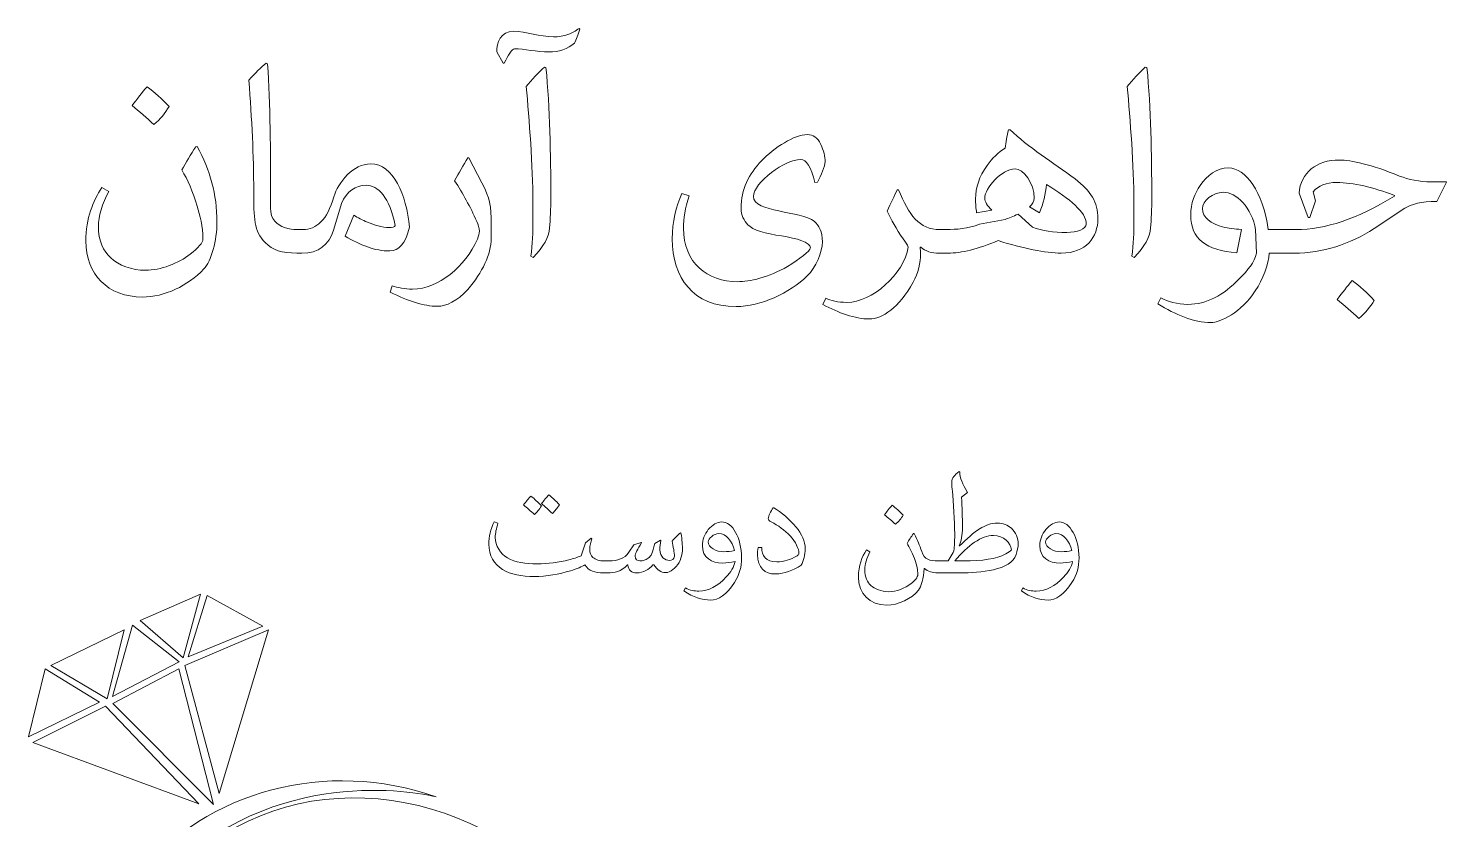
# Model space of a CAD drawing. Header units: millimetres. Extents: x -16 to 74, y -17.5 to 19.4.
# Drawn here: x 38.41 to 72.88, y 0.01 to 19.25 of the extents above; entities that cross this region are included whole.
import ezdxf

# ---------------------------------------------------------------- set-up
doc = ezdxf.new("R2010")
doc.units = ezdxf.units.MM
doc.header["$MEASUREMENT"] = 0
doc.layers.add('Layer 1', color=7, linetype='Continuous')

msp = doc.modelspace()

# ---------------------------------------------------------------- linework, layer by layer
at = {"layer": 'Layer 1', "color": 250, "lineweight": 18}
for points, knots in [([(51.8116, 19.232), (51.7668, 19.1064), (51.7266, 18.9762), (51.6818, 18.8958), (51.5114, 18.7522), (51.3051, 18.6803), (51.0539, 18.6803), (50.7713, 18.6803), (50.4485, 18.7568), (50.2245, 18.7568), (50.1525, 18.7568), (50.0721, 18.5952), (49.9733, 18.4114), (49.9733, 18.4114), (49.9419, 18.4114), (49.9419, 18.4114), (49.9419, 18.4114), (49.7895, 18.6848), (49.7895, 18.6848), (49.7895, 18.8958), (49.8791, 19.1826), (50.1973, 19.1826), (50.5071, 19.1826), (50.8299, 19.0482), (51.1703, 19.0482), (51.2917, 19.0482), (51.4127, 19.0616), (51.5382, 19.111), (51.6187, 19.1424), (51.7086, 19.1918), (51.7894, 19.2542), (51.7894, 19.2542), (51.8116, 19.232), (51.8116, 19.232)], [0, 0, 0, 0, 0.0909091, 0.0909091, 0.0909091, 0.1818182, 0.1818182, 0.1818182, 0.2727273, 0.2727273, 0.2727273, 0.3636364, 0.3636364, 0.3636364, 0.4545455, 0.4545455, 0.4545455, 0.5454545, 0.5454545, 0.5454545, 0.6363636, 0.6363636, 0.6363636, 0.7272727, 0.7272727, 0.7272727, 0.8181818, 0.8181818, 0.8181818, 0.9090909, 0.9090909, 0.9090909, 1, 1, 1, 1]), ([(45.0758, 14.3625), (45.4078, 14.3625), (45.6678, 14.5911), (45.8294, 15.1562), (45.8784, 15.3354), (45.9952, 15.5192), (46.161, 15.6984), (46.3268, 15.8508), (46.5109, 15.9588), (46.7261, 15.9588), (47.2729, 15.9588), (47.5957, 15.2053), (47.6677, 14.4207), (47.5735, 14.0125), (47.4077, 13.8421), (47.1922, 13.8421), (46.8299, 13.8421), (46.4676, 13.9767), (46.105, 14.2042), (46.105, 14.2042), (46.3154, 14.7122), (46.3154, 14.7122), (46.4143, 14.6477), (46.5258, 14.5915), (46.6454, 14.5417), (46.8157, 14.4701), (46.9995, 14.4115), (47.1788, 14.4115), (47.2461, 14.4115), (47.3043, 14.4207), (47.3223, 14.4609), (47.1922, 15.1379), (46.8962, 15.4384), (46.614, 15.4384), (46.3585, 15.4384), (46.143, 15.2952), (46.0132, 14.9989), (46.0132, 14.9989), (45.8294, 14.3713), (45.8294, 14.3713), (45.7126, 13.9765), (45.4568, 13.7885), (45.0536, 13.7885), (45.0536, 13.7885), (44.9771, 13.7885), (44.9771, 13.7885), (44.9771, 13.7885), (44.977, 13.7885), (44.977, 13.7885), (44.977, 13.7885), (44.977, 13.7884), (44.977, 13.7884), (44.977, 13.7884), (44.9276, 13.7884), (44.9276, 13.7884), (44.5735, 13.7884), (44.3449, 13.8604), (44.1611, 14.0442), (43.8877, 14.3222), (43.8831, 14.6404), (43.8831, 15.2997), (43.8831, 16.1513), (43.8337, 17.0439), (43.7663, 17.9942), (43.9187, 18.1604), (44.058, 18.3082), (44.1879, 18.4112), (44.1879, 18.4112), (44.2193, 18.3936), (44.2193, 18.3936), (44.2909, 17.4115), (44.2909, 16.2501), (44.2909, 15.147), (44.2909, 15.147), (44.2909, 14.8916), (44.2909, 14.8916), (44.2909, 14.6044), (44.4525, 14.4746), (44.6274, 14.4118), (44.7396, 14.3712), (44.856, 14.3624), (44.9142, 14.3624), (44.9142, 14.3624), (44.9659, 14.3624), (44.9659, 14.3624), (44.9659, 14.3624), (44.977, 14.3624), (44.977, 14.3624), (44.977, 14.3624), (44.9771, 14.3625), (44.9771, 14.3625), (44.9771, 14.3625), (45.0758, 14.3625), (45.0758, 14.3625)], [0, 0, 0, 0, 0.0322581, 0.0322581, 0.0322581, 0.0645161, 0.0645161, 0.0645161, 0.0967742, 0.0967742, 0.0967742, 0.1290323, 0.1290323, 0.1290323, 0.1612903, 0.1612903, 0.1612903, 0.1935484, 0.1935484, 0.1935484, 0.2258065, 0.2258065, 0.2258065, 0.2580645, 0.2580645, 0.2580645, 0.2903226, 0.2903226, 0.2903226, 0.3225806, 0.3225806, 0.3225806, 0.3548387, 0.3548387, 0.3548387, 0.3870968, 0.3870968, 0.3870968, 0.4193548, 0.4193548, 0.4193548, 0.4516129, 0.4516129, 0.4516129, 0.483871, 0.483871, 0.483871, 0.516129, 0.516129, 0.516129, 0.5483871, 0.5483871, 0.5483871, 0.5806452, 0.5806452, 0.5806452, 0.6129032, 0.6129032, 0.6129032, 0.6451613, 0.6451613, 0.6451613, 0.6774194, 0.6774194, 0.6774194, 0.7096774, 0.7096774, 0.7096774, 0.7419355, 0.7419355, 0.7419355, 0.7741935, 0.7741935, 0.7741935, 0.8064516, 0.8064516, 0.8064516, 0.8387097, 0.8387097, 0.8387097, 0.8709677, 0.8709677, 0.8709677, 0.9032258, 0.9032258, 0.9032258, 0.9354839, 0.9354839, 0.9354839, 0.9677419, 0.9677419, 0.9677419, 1, 1, 1, 1]), ([(50.6189, 13.7121), (50.6637, 13.9947), (50.6683, 14.3132), (50.6683, 14.6088), (50.6683, 14.6088), (50.6683, 15.0484), (50.6683, 15.0484), (50.6683, 15.869), (50.5787, 17.0617), (50.5071, 17.8375), (50.6323, 17.9987), (50.8073, 18.1874), (50.9463, 18.313), (50.9463, 18.313), (50.9865, 18.2993), (50.9865, 18.2993), (51.081, 17.3217), (51.1033, 16.1875), (51.1033, 15.1426), (51.1033, 14.8692), (51.0944, 14.6), (51.0719, 14.4028), (51.0585, 14.1562), (50.9375, 13.9679), (50.6775, 13.6807), (50.6775, 13.6807), (50.6189, 13.7121), (50.6189, 13.7121)], [0, 0, 0, 0, 0.1111111, 0.1111111, 0.1111111, 0.2222222, 0.2222222, 0.2222222, 0.3333333, 0.3333333, 0.3333333, 0.4444444, 0.4444444, 0.4444444, 0.5555556, 0.5555556, 0.5555556, 0.6666667, 0.6666667, 0.6666667, 0.7777778, 0.7777778, 0.7777778, 0.8888889, 0.8888889, 0.8888889, 1, 1, 1, 1]), ([(65.2259, 13.7121), (65.2707, 13.9947), (65.2752, 14.3132), (65.2752, 14.6088), (65.2752, 14.6088), (65.2752, 15.0484), (65.2752, 15.0484), (65.2752, 15.869), (65.1856, 17.0617), (65.1137, 17.8375), (65.2393, 17.9987), (65.4139, 18.1874), (65.5532, 18.313), (65.5532, 18.313), (65.5934, 18.2993), (65.5934, 18.2993), (65.6876, 17.3217), (65.7099, 16.1875), (65.7099, 15.1426), (65.7099, 14.8692), (65.701, 14.6), (65.6785, 14.4028), (65.6651, 14.1562), (65.5441, 13.9679), (65.2841, 13.6807), (65.2841, 13.6807), (65.2259, 13.7121), (65.2259, 13.7121)], [0, 0, 0, 0, 0.1111111, 0.1111111, 0.1111111, 0.2222222, 0.2222222, 0.2222222, 0.3333333, 0.3333333, 0.3333333, 0.4444444, 0.4444444, 0.4444444, 0.5555556, 0.5555556, 0.5555556, 0.6666667, 0.6666667, 0.6666667, 0.7777778, 0.7777778, 0.7777778, 0.8888889, 0.8888889, 0.8888889, 1, 1, 1, 1]), ([(41.2905, 17.833), (41.4743, 17.6985), (41.6538, 17.537), (41.8285, 17.3532), (41.73, 17.192), (41.609, 17.0438), (41.4566, 16.914), (41.2817, 17.0798), (41.1067, 17.223), (40.9275, 17.3758), (41.0485, 17.537), (41.1695, 17.694), (41.2905, 17.833)], [0, 0, 0, 0, 0.25, 0.25, 0.25, 0.5, 0.5, 0.5, 0.75, 0.75, 0.75, 1, 1, 1, 1]), ([(57.5202, 15.5058), (57.4352, 15.8871), (57.3054, 16.0663), (57.1794, 16.0663), (56.9826, 16.0663), (56.7042, 15.9362), (56.4668, 15.7481), (56.2157, 15.5506), (56.0273, 15.3308), (56.0273, 15.1696), (56.0273, 14.7706), (57.1928, 14.8196), (57.5068, 14.5642), (57.6236, 14.4566), (57.704, 14.313), (57.704, 14.0619), (57.704, 13.8241), (57.5428, 13.4297), (57.3364, 13.2325), (56.8972, 12.8197), (56.2111, 12.4881), (55.6058, 12.4881), (54.5608, 12.4881), (54.0543, 13.1919), (54.0543, 14.1335), (54.0543, 14.5505), (54.1484, 14.9096), (54.292, 15.2412), (54.292, 15.2412), (54.467, 15.183), (54.467, 15.183), (54.3682, 14.8824), (54.328, 14.627), (54.328, 14.3981), (54.328, 13.5507), (54.9062, 13.0935), (55.6463, 13.0935), (55.9243, 13.0935), (56.4037, 13.2011), (56.8566, 13.4657), (57.1438, 13.6361), (57.4126, 13.8467), (57.4126, 13.9141), (57.4126, 14.0485), (57.0856, 14.1518), (56.7134, 14.2054), (56.3186, 14.2637), (56.0093, 14.349), (55.8929, 14.4788), (55.7987, 14.5822), (55.7268, 14.7074), (55.7268, 14.8824), (55.7268, 15.3354), (55.9197, 15.7164), (56.2245, 16.035), (56.5384, 16.3577), (57.0274, 16.6717), (57.3364, 16.6717), (57.48, 16.6717), (57.5833, 16.6001), (57.6638, 16.4339), (57.7354, 16.2815), (57.7714, 16.1334), (57.7714, 16.0124), (57.7714, 15.9048), (57.6638, 15.6716), (57.5876, 15.5146), (57.5876, 15.5146), (57.5202, 15.5058), (57.5202, 15.5058)], [0, 0, 0, 0, 0.0434783, 0.0434783, 0.0434783, 0.0869565, 0.0869565, 0.0869565, 0.1304348, 0.1304348, 0.1304348, 0.173913, 0.173913, 0.173913, 0.2173913, 0.2173913, 0.2173913, 0.2608696, 0.2608696, 0.2608696, 0.3043478, 0.3043478, 0.3043478, 0.3478261, 0.3478261, 0.3478261, 0.3913043, 0.3913043, 0.3913043, 0.4347826, 0.4347826, 0.4347826, 0.4782609, 0.4782609, 0.4782609, 0.5217391, 0.5217391, 0.5217391, 0.5652174, 0.5652174, 0.5652174, 0.6086957, 0.6086957, 0.6086957, 0.6521739, 0.6521739, 0.6521739, 0.6956522, 0.6956522, 0.6956522, 0.7391304, 0.7391304, 0.7391304, 0.7826087, 0.7826087, 0.7826087, 0.826087, 0.826087, 0.826087, 0.8695652, 0.8695652, 0.8695652, 0.9130435, 0.9130435, 0.9130435, 0.9565217, 0.9565217, 0.9565217, 1, 1, 1, 1]), ([(60.7275, 14.3625), (60.9473, 14.3625), (61.2478, 14.3847), (61.5258, 14.4923), (61.5258, 14.4923), (62.1446, 14.6091), (62.1446, 14.6091), (62.226, 14.6373), (62.3443, 14.6816), (62.461, 14.7386), (62.461, 14.7386), (62.8085, 14.4161), (62.8085, 14.4161), (63.0502, 14.3353), (63.3147, 14.2905), (63.6421, 14.2905), (63.8933, 14.2905), (64.1177, 14.3759), (64.1177, 14.4923), (64.1177, 14.7837), (63.7187, 15.1023), (63.1535, 15.4611), (63.1301, 15.2252), (63.0735, 14.9971), (62.9814, 14.7704), (62.9814, 14.7704), (62.735, 14.9128), (62.735, 14.9128), (62.8063, 14.977), (62.8533, 15.0482), (62.8533, 15.1245), (62.8533, 15.5013), (62.5841, 15.8375), (62.3912, 15.8375), (62.055, 15.8375), (61.651, 15.3623), (61.651, 15.1291), (61.651, 15.0452), (61.7077, 14.9384), (61.8202, 14.8311), (61.8202, 14.8311), (61.4536, 14.7671), (61.4536, 14.7671), (61.4353, 14.8783), (61.4274, 14.9931), (61.4274, 15.1065), (61.4274, 15.3803), (61.5124, 15.6494), (61.7096, 15.9228), (61.8352, 16.0932), (61.9742, 16.241), (62.1492, 16.3398), (62.1626, 16.4834), (62.1894, 16.6358), (62.23, 16.7882), (62.23, 16.7882), (62.2659, 16.7882), (62.2659, 16.7882), (62.6917, 16.3712), (63.3239, 15.9856), (63.8439, 15.5912), (64.2344, 15.2952), (64.3999, 15.0261), (64.3999, 14.6271), (64.3999, 14.1829), (64.1219, 13.7885), (63.5077, 13.7885), (63.1355, 13.7885), (62.5662, 13.9049), (61.9788, 14.0933), (61.481, 13.887), (61.0954, 13.7885), (60.7501, 13.7885), (60.7501, 13.7885), (60.647, 13.7885), (60.647, 13.7885), (60.647, 13.7885), (60.6463, 13.7885), (60.6463, 13.7885), (60.6463, 13.7885), (60.6463, 13.7883), (60.6463, 13.7883), (60.6463, 13.7883), (60.5521, 13.7883), (60.5521, 13.7883), (60.3549, 13.7883), (60.2114, 13.8288), (60.0992, 13.9318), (60.0992, 13.9318), (60.0812, 13.9318), (60.0812, 13.9318), (60.0858, 13.8782), (60.0904, 13.8242), (60.0904, 13.7748), (60.0904, 13.5642), (60.0321, 13.2951), (59.9111, 13.0799), (59.5566, 12.4569), (59.171, 12.1877), (58.8394, 12.1877), (58.5032, 12.1877), (58.0905, 12.3401), (57.7183, 12.5373), (57.7183, 12.5373), (57.7853, 12.6897), (57.7853, 12.6897), (57.9067, 12.6315), (58.0725, 12.5913), (58.3011, 12.5913), (58.9022, 12.5913), (59.6914, 13.2728), (59.7898, 13.9364), (59.7676, 13.99), (59.727, 14.062), (59.6688, 14.1382), (59.4938, 14.3848), (59.382, 14.5912), (59.2786, 14.8064), (59.3686, 15.0127), (59.449, 15.1785), (59.5252, 15.3264), (59.5252, 15.3264), (59.5566, 15.3309), (59.5566, 15.3309), (59.8124, 14.7164), (60.0456, 14.3622), (60.5655, 14.3622), (60.5655, 14.3622), (60.6303, 14.3622), (60.6303, 14.3622), (60.6303, 14.3622), (60.647, 14.3625), (60.647, 14.3625), (60.647, 14.3625), (60.7275, 14.3625), (60.7275, 14.3625)], [0, 0, 0, 0, 0.0222222, 0.0222222, 0.0222222, 0.0444444, 0.0444444, 0.0444444, 0.0666667, 0.0666667, 0.0666667, 0.0888889, 0.0888889, 0.0888889, 0.1111111, 0.1111111, 0.1111111, 0.1333333, 0.1333333, 0.1333333, 0.1555556, 0.1555556, 0.1555556, 0.1777778, 0.1777778, 0.1777778, 0.2, 0.2, 0.2, 0.2222222, 0.2222222, 0.2222222, 0.2444444, 0.2444444, 0.2444444, 0.2666667, 0.2666667, 0.2666667, 0.2888889, 0.2888889, 0.2888889, 0.3111111, 0.3111111, 0.3111111, 0.3333333, 0.3333333, 0.3333333, 0.3555556, 0.3555556, 0.3555556, 0.3777778, 0.3777778, 0.3777778, 0.4, 0.4, 0.4, 0.4222222, 0.4222222, 0.4222222, 0.4444444, 0.4444444, 0.4444444, 0.4666667, 0.4666667, 0.4666667, 0.4888889, 0.4888889, 0.4888889, 0.5111111, 0.5111111, 0.5111111, 0.5333333, 0.5333333, 0.5333333, 0.5555556, 0.5555556, 0.5555556, 0.5777778, 0.5777778, 0.5777778, 0.6, 0.6, 0.6, 0.6222222, 0.6222222, 0.6222222, 0.6444444, 0.6444444, 0.6444444, 0.6666667, 0.6666667, 0.6666667, 0.6888889, 0.6888889, 0.6888889, 0.7111111, 0.7111111, 0.7111111, 0.7333333, 0.7333333, 0.7333333, 0.7555556, 0.7555556, 0.7555556, 0.7777778, 0.7777778, 0.7777778, 0.8, 0.8, 0.8, 0.8222222, 0.8222222, 0.8222222, 0.8444444, 0.8444444, 0.8444444, 0.8666667, 0.8666667, 0.8666667, 0.8888889, 0.8888889, 0.8888889, 0.9111111, 0.9111111, 0.9111111, 0.9333333, 0.9333333, 0.9333333, 0.9555556, 0.9555556, 0.9555556, 0.9777778, 0.9777778, 0.9777778, 1, 1, 1, 1]), ([(42.5104, 16.3848), (42.8194, 15.7971), (42.9898, 15.2277), (42.9898, 14.5461), (42.9898, 14.0977), (42.8508, 13.5912), (42.6716, 13.4028), (42.286, 12.9946), (41.7075, 12.7212), (41.1786, 12.7212), (40.3355, 12.7212), (39.8017, 13.2818), (39.8017, 14.0798), (39.8017, 14.6495), (39.9813, 15.0439), (40.1877, 15.3847), (40.1877, 15.3847), (40.3577, 15.2905), (40.3577, 15.2905), (40.2053, 15.0033), (40.1069, 14.6583), (40.1069, 14.4523), (40.1069, 14.0709), (40.2321, 13.8332), (40.4071, 13.6719), (40.6001, 13.4924), (40.9183, 13.3714), (41.2545, 13.3714), (41.6136, 13.3714), (42.0574, 13.5418), (42.34, 13.7615), (42.5372, 13.9139), (42.6494, 14.0484), (42.6494, 14.1337), (42.6494, 14.4431), (42.5774, 14.7031), (42.5104, 14.9275), (42.4024, 15.2817), (42.2768, 15.5773), (42.1336, 15.8108), (42.2412, 15.9989), (42.3488, 16.1872), (42.479, 16.3756), (42.479, 16.3756), (42.5104, 16.3848), (42.5104, 16.3848)], [0, 0, 0, 0, 0.0666667, 0.0666667, 0.0666667, 0.1333333, 0.1333333, 0.1333333, 0.2, 0.2, 0.2, 0.2666667, 0.2666667, 0.2666667, 0.3333333, 0.3333333, 0.3333333, 0.4, 0.4, 0.4, 0.4666667, 0.4666667, 0.4666667, 0.5333333, 0.5333333, 0.5333333, 0.6, 0.6, 0.6, 0.6666667, 0.6666667, 0.6666667, 0.7333333, 0.7333333, 0.7333333, 0.8, 0.8, 0.8, 0.8666667, 0.8666667, 0.8666667, 0.9333333, 0.9333333, 0.9333333, 1, 1, 1, 1]), ([(49.1119, 16.1021), (49.1119, 16.1021), (49.4304, 15.4968), (49.4304, 15.4968), (49.5468, 15.2724), (49.6544, 15.0304), (49.6544, 14.6448), (49.6544, 14.6448), (49.6544, 14.1516), (49.6544, 14.1516), (49.6544, 13.7526), (49.4393, 13.3265), (49.0896, 12.9049), (48.8159, 12.6181), (48.5739, 12.4971), (48.3495, 12.4971), (48.0179, 12.4971), (47.6366, 12.6181), (47.1973, 12.8421), (47.1973, 12.8421), (47.2464, 12.9945), (47.2464, 12.9945), (47.3854, 12.9497), (47.547, 12.9141), (47.7445, 12.9141), (48.3767, 12.9187), (49.0223, 13.4612), (49.3182, 14.1248), (49.3542, 14.201), (49.3676, 14.2726), (49.3676, 14.322), (49.3676, 14.3982), (49.3317, 14.4836), (49.3048, 14.5594), (49.1433, 14.9186), (48.9641, 15.2456), (48.7665, 15.5461), (48.8699, 15.7391), (48.9729, 15.9229), (49.0851, 16.1067), (49.0851, 16.1067), (49.1119, 16.1021), (49.1119, 16.1021)], [0, 0, 0, 0, 0.0714286, 0.0714286, 0.0714286, 0.1428571, 0.1428571, 0.1428571, 0.2142857, 0.2142857, 0.2142857, 0.2857143, 0.2857143, 0.2857143, 0.3571429, 0.3571429, 0.3571429, 0.4285714, 0.4285714, 0.4285714, 0.5, 0.5, 0.5, 0.5714286, 0.5714286, 0.5714286, 0.6428571, 0.6428571, 0.6428571, 0.7142857, 0.7142857, 0.7142857, 0.7857143, 0.7857143, 0.7857143, 0.8571429, 0.8571429, 0.8571429, 0.9285714, 0.9285714, 0.9285714, 1, 1, 1, 1]), ([(68.939, 13.7884), (68.939, 13.7884), (68.5665, 13.7884), (68.5665, 13.7884), (68.5443, 13.5058), (68.4141, 13.1516), (68.2257, 12.8694), (67.8807, 12.3445), (67.3829, 12.1025), (67.1455, 12.1025), (66.7374, 12.1025), (66.2844, 12.2909), (65.854, 12.5551), (65.854, 12.5551), (65.9299, 12.7032), (65.9299, 12.7032), (66.1052, 12.6091), (66.3204, 12.5417), (66.5895, 12.5417), (67.0422, 12.5417), (67.4503, 12.766), (67.8359, 13.1608), (68.0511, 13.3802), (68.1989, 13.5598), (68.2571, 13.7884), (68.2571, 13.7884), (68.2349, 14.3624), (68.2349, 14.3624), (68.1855, 14.6135), (68.0737, 14.851), (67.9209, 15.0171), (67.7777, 15.1787), (67.6115, 15.2679), (67.4457, 15.2679), (67.1946, 15.2679), (66.9392, 15.0531), (66.9392, 14.8735), (66.9392, 14.6449), (67.1498, 14.5102), (67.4281, 14.4294), (67.5734, 14.3899), (67.7266, 14.3737), (67.8877, 14.367), (67.8877, 14.367), (67.7751, 13.7973), (67.7751, 13.7973), (67.0336, 13.8505), (66.6566, 14.143), (66.6566, 14.7077), (66.6566, 15.0125), (66.755, 15.2457), (66.8852, 15.4295), (67.0556, 15.6761), (67.2933, 15.8599), (67.5756, 15.8599), (67.988, 15.8599), (68.4141, 15.2817), (68.5397, 14.3624), (68.5397, 14.3624), (68.939, 14.3624), (68.939, 14.3624), (68.939, 14.3624), (68.9394, 14.3624), (68.9394, 14.3624), (68.9394, 14.3624), (69.2128, 14.3624), (69.2128, 14.3624), (69.9392, 14.3624), (70.6836, 14.6181), (71.6071, 15.1741), (71.6071, 15.1741), (71.6117, 15.1921), (71.6117, 15.1921), (71.0914, 15.3847), (70.6165, 15.5057), (70.2038, 15.5057), (69.9484, 15.5057), (69.76, 15.4249), (69.6341, 15.2813), (69.6341, 15.2813), (69.6884, 15.0573), (69.6884, 15.0573), (69.6884, 15.0573), (69.5536, 14.6538), (69.5536, 14.6538), (69.5536, 14.6538), (69.5088, 14.6538), (69.5088, 14.6538), (69.5088, 14.6538), (69.289, 15.2457), (69.289, 15.2457), (69.3247, 15.7435), (69.724, 16.0529), (70.2624, 16.0529), (70.5626, 16.0529), (71.0332, 15.9453), (71.7331, 15.6627), (71.9479, 15.5773), (72.2171, 15.5237), (72.4993, 15.5191), (72.4993, 15.5191), (72.863, 15.5237), (72.863, 15.5237), (72.863, 15.5237), (72.8764, 15.5149), (72.8764, 15.5149), (72.8764, 15.5149), (72.6387, 15.0439), (72.6387, 15.0439), (72.2622, 15.0531), (72.0111, 14.9723), (71.8629, 14.8781), (71.8629, 14.8781), (71.1143, 14.3892), (71.1143, 14.3892), (70.5132, 13.999), (69.8718, 13.7884), (69.1726, 13.7884), (69.1726, 13.7884), (68.9394, 13.7884), (68.9394, 13.7884), (68.9394, 13.7884), (68.939, 13.7884), (68.939, 13.7884)], [0, 0, 0, 0, 0.0243902, 0.0243902, 0.0243902, 0.0487805, 0.0487805, 0.0487805, 0.0731707, 0.0731707, 0.0731707, 0.097561, 0.097561, 0.097561, 0.1219512, 0.1219512, 0.1219512, 0.1463415, 0.1463415, 0.1463415, 0.1707317, 0.1707317, 0.1707317, 0.195122, 0.195122, 0.195122, 0.2195122, 0.2195122, 0.2195122, 0.2439024, 0.2439024, 0.2439024, 0.2682927, 0.2682927, 0.2682927, 0.2926829, 0.2926829, 0.2926829, 0.3170732, 0.3170732, 0.3170732, 0.3414634, 0.3414634, 0.3414634, 0.3658537, 0.3658537, 0.3658537, 0.3902439, 0.3902439, 0.3902439, 0.4146341, 0.4146341, 0.4146341, 0.4390244, 0.4390244, 0.4390244, 0.4634146, 0.4634146, 0.4634146, 0.4878049, 0.4878049, 0.4878049, 0.5121951, 0.5121951, 0.5121951, 0.5365854, 0.5365854, 0.5365854, 0.5609756, 0.5609756, 0.5609756, 0.5853659, 0.5853659, 0.5853659, 0.6097561, 0.6097561, 0.6097561, 0.6341463, 0.6341463, 0.6341463, 0.6585366, 0.6585366, 0.6585366, 0.6829268, 0.6829268, 0.6829268, 0.7073171, 0.7073171, 0.7073171, 0.7317073, 0.7317073, 0.7317073, 0.7560976, 0.7560976, 0.7560976, 0.7804878, 0.7804878, 0.7804878, 0.804878, 0.804878, 0.804878, 0.8292683, 0.8292683, 0.8292683, 0.8536585, 0.8536585, 0.8536585, 0.8780488, 0.8780488, 0.8780488, 0.902439, 0.902439, 0.902439, 0.9268293, 0.9268293, 0.9268293, 0.9512195, 0.9512195, 0.9512195, 0.9756098, 0.9756098, 0.9756098, 1, 1, 1, 1]), ([(70.5806, 13.1202), (70.7644, 12.9858), (70.9436, 12.8243), (71.1185, 12.6405), (71.0198, 12.4792), (70.8988, 12.3311), (70.7464, 12.2012), (70.5717, 12.3671), (70.3968, 12.5103), (70.2172, 12.663), (70.3382, 12.8243), (70.4592, 12.9812), (70.5806, 13.1202)], [0, 0, 0, 0, 0.25, 0.25, 0.25, 0.5, 0.5, 0.5, 0.75, 0.75, 0.75, 1, 1, 1, 1])]:
    msp.add_open_spline(points, degree=3, knots=knots, dxfattribs=at)
at = {"layer": 'Layer 1', "color": 140, "lineweight": 18}
for points, knots in [([(59.9347, 6.9685), (60.0187, 6.8038), (60.0659, 6.6881), (60.1182, 6.5346), (60.1834, 6.3356), (60.3055, 6.3039), (60.5249, 6.3039), (60.5249, 6.3039), (60.5556, 6.3039), (60.5556, 6.3039), (60.5556, 6.3039), (60.5567, 6.3039), (60.5567, 6.3039), (60.5567, 6.3039), (60.7637, 6.3039), (60.7637, 6.3039), (60.7637, 6.3039), (60.8858, 6.5096), (60.8858, 6.5096), (60.915, 6.625), (60.92, 6.7266), (60.92, 6.9594), (60.92, 7.267), (60.8882, 7.7394), (60.8628, 7.9973), (60.8565, 8.0675), (60.8494, 8.1486), (60.8494, 8.2188), (60.8494, 8.3204), (60.9129, 8.3927), (61.0258, 8.4788), (61.0258, 8.4788), (61.0417, 8.4629), (61.0417, 8.4629), (61.0417, 8.332), (61.1073, 8.1691), (61.234, 7.968), (61.234, 7.968), (61.0868, 7.8526), (61.0868, 7.8526), (61.0981, 7.6085), (61.1073, 7.3644), (61.1073, 7.1199), (61.1073, 6.9213), (61.078, 6.7879), (61.0283, 6.668), (61.0283, 6.668), (61.0375, 6.668), (61.0375, 6.668), (61.2043, 6.8373), (61.3853, 6.9957), (61.5349, 7.0906), (61.6612, 7.17), (61.8129, 7.2264), (61.9596, 7.2264), (62.0884, 7.2264), (62.215, 7.1767), (62.2965, 7.0998), (62.4006, 7.0024), (62.4659, 6.8645), (62.4659, 6.6997), (62.4659, 6.6567), (62.439, 6.5459), (62.414, 6.4599), (62.3011, 6.0686), (61.5119, 6.0147), (61.0646, 6.0147), (61.0646, 6.0147), (60.5567, 6.0147), (60.5567, 6.0147), (60.5567, 6.0147), (60.5567, 6.0146), (60.5567, 6.0146), (60.5567, 6.0146), (60.509, 6.0146), (60.509, 6.0146), (60.3757, 6.0146), (60.2716, 6.0464), (60.1859, 6.1162), (60.1859, 6.1162), (60.1792, 6.1162), (60.1792, 6.1162), (60.1679, 5.888), (60.0998, 5.6752), (60.0388, 5.5941), (59.8829, 5.3906), (59.5392, 5.2279), (59.2722, 5.2279), (58.8475, 5.2279), (58.5786, 5.5105), (58.5786, 5.9127), (58.5786, 6.1998), (58.6689, 6.3988), (58.7727, 6.5706), (58.7727, 6.5706), (58.8587, 6.5233), (58.8587, 6.5233), (58.7818, 6.3787), (58.7321, 6.2044), (58.7321, 6.1003), (58.7321, 5.9084), (58.7956, 5.786), (58.8838, 5.707), (58.9716, 5.6234), (59.1413, 5.5557), (59.311, 5.5557), (59.492, 5.5557), (59.7156, 5.6414), (59.8582, 5.7521), (59.9576, 5.8291), (60.0229, 5.8968), (60.0229, 5.985), (60.0229, 6.0756), (60.0095, 6.1638), (59.9418, 6.3603), (59.8694, 6.5276), (59.813, 6.6433), (59.7629, 6.729), (59.8084, 6.8105), (59.8582, 6.892), (59.9171, 6.9685), (59.9171, 6.9685), (59.9347, 6.9685), (59.9347, 6.9685)], [0, 0, 0, 0, 0.0243902, 0.0243902, 0.0243902, 0.0487805, 0.0487805, 0.0487805, 0.0731707, 0.0731707, 0.0731707, 0.097561, 0.097561, 0.097561, 0.1219512, 0.1219512, 0.1219512, 0.1463415, 0.1463415, 0.1463415, 0.1707317, 0.1707317, 0.1707317, 0.195122, 0.195122, 0.195122, 0.2195122, 0.2195122, 0.2195122, 0.2439024, 0.2439024, 0.2439024, 0.2682927, 0.2682927, 0.2682927, 0.2926829, 0.2926829, 0.2926829, 0.3170732, 0.3170732, 0.3170732, 0.3414634, 0.3414634, 0.3414634, 0.3658537, 0.3658537, 0.3658537, 0.3902439, 0.3902439, 0.3902439, 0.4146341, 0.4146341, 0.4146341, 0.4390244, 0.4390244, 0.4390244, 0.4634146, 0.4634146, 0.4634146, 0.4878049, 0.4878049, 0.4878049, 0.5121951, 0.5121951, 0.5121951, 0.5365854, 0.5365854, 0.5365854, 0.5609756, 0.5609756, 0.5609756, 0.5853659, 0.5853659, 0.5853659, 0.6097561, 0.6097561, 0.6097561, 0.6341463, 0.6341463, 0.6341463, 0.6585366, 0.6585366, 0.6585366, 0.6829268, 0.6829268, 0.6829268, 0.7073171, 0.7073171, 0.7073171, 0.7317073, 0.7317073, 0.7317073, 0.7560976, 0.7560976, 0.7560976, 0.7804878, 0.7804878, 0.7804878, 0.804878, 0.804878, 0.804878, 0.8292683, 0.8292683, 0.8292683, 0.8536585, 0.8536585, 0.8536585, 0.8780488, 0.8780488, 0.8780488, 0.902439, 0.902439, 0.902439, 0.9268293, 0.9268293, 0.9268293, 0.9512195, 0.9512195, 0.9512195, 0.9756098, 0.9756098, 0.9756098, 1, 1, 1, 1]), ([(50.7058, 7.4322), (50.613, 7.5204), (50.5319, 7.5927), (50.4412, 7.6672), (50.5002, 7.7487), (50.5633, 7.8231), (50.6201, 7.882), (50.7125, 7.8097), (50.7894, 7.7349), (50.8776, 7.64), (50.8145, 7.5497), (50.769, 7.4908), (50.7058, 7.4322)], [0, 0, 0, 0, 0.25, 0.25, 0.25, 0.5, 0.5, 0.5, 0.75, 0.75, 0.75, 1, 1, 1, 1]), ([(51.1422, 7.4615), (51.0494, 7.5497), (50.9679, 7.622), (50.8776, 7.6968), (50.9365, 7.7779), (50.9997, 7.8527), (51.0561, 7.9113), (51.1489, 7.839), (51.2258, 7.7645), (51.314, 7.6693), (51.2509, 7.579), (51.2054, 7.5204), (51.1422, 7.4615)], [0, 0, 0, 0, 0.25, 0.25, 0.25, 0.5, 0.5, 0.5, 0.75, 0.75, 0.75, 1, 1, 1, 1]), ([(56.2284, 6.6295), (56.2354, 6.4351), (56.3165, 6.2813), (56.5994, 6.2813), (56.7758, 6.2813), (56.9247, 6.3356), (57.0898, 6.4284), (57.1191, 6.4443), (57.1349, 6.4644), (57.1349, 6.4824), (57.1349, 6.6048), (57.0559, 6.765), (56.9226, 6.9121), (56.7938, 7.05), (56.6216, 7.1721), (56.4611, 7.2536), (56.4068, 7.2807), (56.3888, 7.31), (56.3888, 7.3372), (56.3888, 7.3936), (56.4523, 7.5115), (56.5042, 7.5947), (56.5042, 7.5947), (56.5222, 7.5972), (56.5222, 7.5972), (56.7056, 7.4839), (56.9113, 7.3167), (57.0626, 7.1294), (57.2005, 6.9572), (57.2863, 6.7833), (57.2863, 6.5932), (57.2863, 6.4531), (57.2499, 6.3198), (57.1914, 6.1977), (56.9903, 6.0778), (56.7758, 5.9875), (56.5631, 5.9875), (56.3052, 5.9875), (56.1289, 6.1296), (56.1289, 6.4644), (56.1289, 6.5007), (56.1289, 6.5572), (56.1402, 6.6295), (56.1402, 6.6295), (56.2284, 6.6295), (56.2284, 6.6295)], [0, 0, 0, 0, 0.0666667, 0.0666667, 0.0666667, 0.1333333, 0.1333333, 0.1333333, 0.2, 0.2, 0.2, 0.2666667, 0.2666667, 0.2666667, 0.3333333, 0.3333333, 0.3333333, 0.4, 0.4, 0.4, 0.4666667, 0.4666667, 0.4666667, 0.5333333, 0.5333333, 0.5333333, 0.6, 0.6, 0.6, 0.6666667, 0.6666667, 0.6666667, 0.7333333, 0.7333333, 0.7333333, 0.8, 0.8, 0.8, 0.8666667, 0.8666667, 0.8666667, 0.9333333, 0.9333333, 0.9333333, 1, 1, 1, 1]), ([(59.3967, 7.6582), (59.4895, 7.5905), (59.5802, 7.509), (59.6684, 7.4162), (59.6183, 7.3347), (59.5572, 7.2603), (59.4803, 7.1947), (59.3921, 7.2783), (59.3039, 7.3506), (59.2136, 7.4275), (59.2747, 7.509), (59.3357, 7.588), (59.3967, 7.6582)], [0, 0, 0, 0, 0.25, 0.25, 0.25, 0.5, 0.5, 0.5, 0.75, 0.75, 0.75, 1, 1, 1, 1]), ([(54.2676, 6.9821), (54.2948, 6.8128), (54.304, 6.6748), (54.304, 6.5796), (54.304, 6.478), (54.263, 6.3492), (54.2225, 6.2699), (54.1364, 6.1277), (54.0189, 6.0211), (53.8877, 6.0211), (53.7903, 6.0211), (53.6866, 6.0935), (53.6051, 6.2092), (53.6051, 6.2092), (53.5871, 6.2092), (53.5871, 6.2092), (53.4855, 6.0984), (53.3585, 6.0144), (53.1913, 6.0144), (53.0671, 6.0144), (52.9881, 6.0734), (52.9743, 6.2067), (52.9743, 6.2067), (52.9655, 6.2067), (52.9655, 6.2067), (52.8272, 6.0462), (52.6374, 6.0144), (52.4836, 6.0144), (52.4836, 6.0144), (52.4468, 6.0144), (52.4468, 6.0144), (52.4468, 6.0144), (52.4452, 6.0144), (52.4452, 6.0144), (52.4452, 6.0144), (52.3946, 6.0144), (52.3946, 6.0144), (52.173, 6.0144), (52.0196, 6.0574), (51.9335, 6.2113), (51.8591, 6.1661), (51.7437, 6.1118), (51.5807, 6.0645), (51.3186, 5.9876), (50.9838, 5.9241), (50.7037, 5.9241), (50.394, 5.9241), (50.1273, 5.9717), (49.9283, 6.0984), (49.7269, 6.2271), (49.596, 6.4349), (49.596, 6.7111), (49.596, 6.8942), (49.632, 7.0749), (49.7293, 7.2579), (49.7293, 7.2579), (49.8197, 7.2195), (49.8197, 7.2195), (49.7766, 7.0907), (49.754, 6.9754), (49.754, 6.8759), (49.754, 6.6656), (49.874, 6.4847), (50.0525, 6.3764), (50.238, 6.2656), (50.4889, 6.2317), (50.7714, 6.2317), (51.036, 6.2317), (51.2936, 6.2723), (51.5447, 6.3308), (51.6488, 6.3559), (51.7504, 6.3898), (51.8432, 6.4307), (51.8432, 6.4307), (51.9427, 6.7471), (51.9427, 6.7471), (51.9427, 6.7471), (52.0873, 6.86), (52.0873, 6.86), (52.0873, 6.86), (52.1007, 6.8441), (52.1007, 6.8441), (52.076, 6.7718), (52.0489, 6.6635), (52.0489, 6.5912), (52.0489, 6.5005), (52.0668, 6.4349), (52.1258, 6.3898), (52.2005, 6.3308), (52.2863, 6.304), (52.4062, 6.304), (52.4062, 6.304), (52.4395, 6.304), (52.4395, 6.304), (52.4395, 6.304), (52.4452, 6.3041), (52.4452, 6.3041), (52.4452, 6.3041), (52.5221, 6.3041), (52.5221, 6.3041), (52.7281, 6.3062), (52.8907, 6.358), (52.9994, 6.5143), (52.9994, 6.5143), (53.1236, 6.6928), (53.1236, 6.6928), (53.1236, 6.6928), (53.2975, 6.7539), (53.2975, 6.7539), (53.2975, 6.7539), (53.3066, 6.7426), (53.3066, 6.7426), (53.2163, 6.5979), (53.1528, 6.4847), (53.1528, 6.417), (53.1528, 6.3468), (53.2005, 6.3041), (53.2707, 6.3041), (53.3359, 6.3041), (53.4107, 6.3266), (53.4717, 6.3697), (53.5508, 6.4282), (53.5621, 6.4939), (53.6323, 6.7288), (53.6323, 6.7288), (53.7677, 6.8082), (53.7677, 6.8082), (53.7677, 6.8082), (53.7815, 6.799), (53.7815, 6.799), (53.7635, 6.7267), (53.7522, 6.641), (53.7522, 6.5775), (53.7522, 6.4057), (53.8785, 6.3175), (53.9872, 6.3175), (54.0507, 6.3175), (54.1071, 6.3513), (54.1071, 6.4191), (54.1071, 6.5073), (54.0799, 6.6519), (54.0507, 6.7856), (54.1138, 6.86), (54.1815, 6.9281), (54.2539, 6.9892), (54.2539, 6.9892), (54.2676, 6.9821), (54.2676, 6.9821)], [0, 0, 0, 0, 0.0204082, 0.0204082, 0.0204082, 0.0408163, 0.0408163, 0.0408163, 0.0612245, 0.0612245, 0.0612245, 0.0816327, 0.0816327, 0.0816327, 0.1020408, 0.1020408, 0.1020408, 0.122449, 0.122449, 0.122449, 0.1428571, 0.1428571, 0.1428571, 0.1632653, 0.1632653, 0.1632653, 0.1836735, 0.1836735, 0.1836735, 0.2040816, 0.2040816, 0.2040816, 0.2244898, 0.2244898, 0.2244898, 0.244898, 0.244898, 0.244898, 0.2653061, 0.2653061, 0.2653061, 0.2857143, 0.2857143, 0.2857143, 0.3061224, 0.3061224, 0.3061224, 0.3265306, 0.3265306, 0.3265306, 0.3469388, 0.3469388, 0.3469388, 0.3673469, 0.3673469, 0.3673469, 0.3877551, 0.3877551, 0.3877551, 0.4081633, 0.4081633, 0.4081633, 0.4285714, 0.4285714, 0.4285714, 0.4489796, 0.4489796, 0.4489796, 0.4693878, 0.4693878, 0.4693878, 0.4897959, 0.4897959, 0.4897959, 0.5102041, 0.5102041, 0.5102041, 0.5306122, 0.5306122, 0.5306122, 0.5510204, 0.5510204, 0.5510204, 0.5714286, 0.5714286, 0.5714286, 0.5918367, 0.5918367, 0.5918367, 0.6122449, 0.6122449, 0.6122449, 0.6326531, 0.6326531, 0.6326531, 0.6530612, 0.6530612, 0.6530612, 0.6734694, 0.6734694, 0.6734694, 0.6938776, 0.6938776, 0.6938776, 0.7142857, 0.7142857, 0.7142857, 0.7346939, 0.7346939, 0.7346939, 0.755102, 0.755102, 0.755102, 0.7755102, 0.7755102, 0.7755102, 0.7959184, 0.7959184, 0.7959184, 0.8163265, 0.8163265, 0.8163265, 0.8367347, 0.8367347, 0.8367347, 0.8571429, 0.8571429, 0.8571429, 0.877551, 0.877551, 0.877551, 0.8979592, 0.8979592, 0.8979592, 0.9183673, 0.9183673, 0.9183673, 0.9387755, 0.9387755, 0.9387755, 0.9591837, 0.9591837, 0.9591837, 0.9795918, 0.9795918, 0.9795918, 1, 1, 1, 1]), ([(55.2797, 6.2518), (55.0151, 6.2518), (54.7869, 6.3764), (54.7869, 6.6769), (54.7869, 6.8261), (54.8433, 6.9528), (54.9315, 7.0657), (55.0356, 7.1789), (55.1485, 7.2537), (55.2547, 7.2537), (55.3859, 7.2537), (55.5079, 7.1606), (55.5961, 6.9979), (55.6822, 6.842), (55.7408, 6.6272), (55.7408, 6.3764), (55.7408, 6.1661), (55.6889, 5.9671), (55.569, 5.7816), (55.3679, 5.4764), (55.1756, 5.3519), (54.988, 5.3519), (54.7802, 5.3519), (54.5653, 5.42), (54.3392, 5.5738), (54.3392, 5.5738), (54.3731, 5.6461), (54.3731, 5.6461), (54.4838, 5.5897), (54.5921, 5.5692), (54.7033, 5.5692), (54.9315, 5.5692), (55.1598, 5.6846), (55.3679, 5.9153), (55.4695, 6.026), (55.5644, 6.1594), (55.5803, 6.2924), (55.4833, 6.2656), (55.3813, 6.2518), (55.2797, 6.2518)], [0, 0, 0, 0, 0.0769231, 0.0769231, 0.0769231, 0.1538462, 0.1538462, 0.1538462, 0.2307692, 0.2307692, 0.2307692, 0.3076923, 0.3076923, 0.3076923, 0.3846154, 0.3846154, 0.3846154, 0.4615385, 0.4615385, 0.4615385, 0.5384615, 0.5384615, 0.5384615, 0.6153846, 0.6153846, 0.6153846, 0.6923077, 0.6923077, 0.6923077, 0.7692308, 0.7692308, 0.7692308, 0.8461538, 0.8461538, 0.8461538, 0.9230769, 0.9230769, 0.9230769, 1, 1, 1, 1]), ([(63.4805, 6.2518), (63.2159, 6.2518), (62.9877, 6.3764), (62.9877, 6.6769), (62.9877, 6.8261), (63.0441, 6.9528), (63.1323, 7.0657), (63.2364, 7.1789), (63.3492, 7.2537), (63.4558, 7.2537), (63.5867, 7.2537), (63.7087, 7.1606), (63.7969, 6.9979), (63.883, 6.842), (63.9416, 6.6272), (63.9416, 6.3764), (63.9416, 6.1661), (63.8897, 5.9671), (63.7701, 5.7816), (63.5687, 5.4764), (63.3764, 5.3519), (63.1887, 5.3519), (62.9806, 5.3519), (62.7661, 5.42), (62.54, 5.5738), (62.54, 5.5738), (62.5738, 5.6461), (62.5738, 5.6461), (62.6846, 5.5897), (62.7933, 5.5692), (62.9037, 5.5692), (63.1323, 5.5692), (63.3605, 5.6846), (63.5687, 5.9153), (63.6703, 6.026), (63.7655, 6.1594), (63.781, 6.2924), (63.6837, 6.2656), (63.5821, 6.2518), (63.4805, 6.2518)], [0, 0, 0, 0, 0.0769231, 0.0769231, 0.0769231, 0.1538462, 0.1538462, 0.1538462, 0.2307692, 0.2307692, 0.2307692, 0.3076923, 0.3076923, 0.3076923, 0.3846154, 0.3846154, 0.3846154, 0.4615385, 0.4615385, 0.4615385, 0.5384615, 0.5384615, 0.5384615, 0.6153846, 0.6153846, 0.6153846, 0.6923077, 0.6923077, 0.6923077, 0.7692308, 0.7692308, 0.7692308, 0.8461538, 0.8461538, 0.8461538, 0.9230769, 0.9230769, 0.9230769, 1, 1, 1, 1]), ([(55.1802, 6.9687), (55.074, 6.9687), (54.9269, 6.8512), (54.9269, 6.7676), (54.9269, 6.6272), (55.1259, 6.5277), (55.3114, 6.5277), (55.3972, 6.5277), (55.4854, 6.5369), (55.5669, 6.557), (55.5058, 6.7856), (55.3746, 6.9687), (55.1802, 6.9687)], [0, 0, 0, 0, 0.25, 0.25, 0.25, 0.5, 0.5, 0.5, 0.75, 0.75, 0.75, 1, 1, 1, 1]), ([(61.1186, 6.3039), (61.6093, 6.3039), (61.9212, 6.3537), (62.1607, 6.4733), (62.2267, 6.505), (62.2718, 6.5435), (62.2965, 6.5773), (62.2944, 6.7378), (62.1088, 6.9255), (61.8623, 6.9255), (61.5709, 6.9255), (61.2452, 6.6881), (60.92, 6.3039), (60.92, 6.3039), (61.1186, 6.3039), (61.1186, 6.3039)], [0, 0, 0, 0, 0.2, 0.2, 0.2, 0.4, 0.4, 0.4, 0.6, 0.6, 0.6, 0.8, 0.8, 0.8, 1, 1, 1, 1]), ([(63.381, 6.9687), (63.2745, 6.9687), (63.1277, 6.8512), (63.1277, 6.7676), (63.1277, 6.6272), (63.3267, 6.5277), (63.5122, 6.5277), (63.598, 6.5277), (63.6862, 6.5369), (63.7676, 6.557), (63.7066, 6.7856), (63.5754, 6.9687), (63.381, 6.9687)], [0, 0, 0, 0, 0.25, 0.25, 0.25, 0.5, 0.5, 0.5, 0.75, 0.75, 0.75, 1, 1, 1, 1]), ([(41.1216, 4.8532), (41.1216, 4.8532), (42.592, 5.4935), (42.592, 5.4935), (42.592, 5.4935), (42.1651, 3.9452), (42.1651, 3.9452), (42.1651, 3.9452), (41.1216, 4.8532), (41.1216, 4.8532)], [0, 0, 0, 0, 0.3333333, 0.3333333, 0.3333333, 0.6666667, 0.6666667, 0.6666667, 1, 1, 1, 1]), ([(42.7527, 5.4621), (42.7527, 5.4621), (42.2931, 3.9724), (42.2931, 3.9724), (42.2931, 3.9724), (44.1063, 4.7181), (44.1063, 4.7181), (44.1063, 4.7181), (42.7527, 5.4621), (42.7527, 5.4621)], [0, 0, 0, 0, 0.3333333, 0.3333333, 0.3333333, 0.6666667, 0.6666667, 0.6666667, 1, 1, 1, 1]), ([(38.9492, 3.7587), (38.9492, 3.7587), (40.7349, 4.6276), (40.7349, 4.6276), (40.7349, 4.6276), (40.3208, 2.948), (40.3208, 2.948), (40.3208, 2.948), (38.9492, 3.7587), (38.9492, 3.7587)], [0, 0, 0, 0, 0.3333333, 0.3333333, 0.3333333, 0.6666667, 0.6666667, 0.6666667, 1, 1, 1, 1]), ([(40.9349, 4.7392), (40.9349, 4.7392), (40.4502, 3.0099), (40.4502, 3.0099), (40.4502, 3.0099), (42.073, 3.8498), (42.073, 3.8498), (42.073, 3.8498), (40.9349, 4.7392), (40.9349, 4.7392)], [0, 0, 0, 0, 0.3333333, 0.3333333, 0.3333333, 0.6666667, 0.6666667, 0.6666667, 1, 1, 1, 1]), ([(42.2076, 3.7637), (42.2076, 3.7637), (44.241, 4.6276), (44.241, 4.6276), (44.241, 4.6276), (43.0405, 0.6495), (43.0405, 0.6495), (43.0405, 0.6495), (42.2076, 3.7637), (42.2076, 3.7637)], [0, 0, 0, 0, 0.3333333, 0.3333333, 0.3333333, 0.6666667, 0.6666667, 0.6666667, 1, 1, 1, 1]), ([(38.4055, 2.0308), (38.4055, 2.0308), (40.1317, 2.869), (40.1317, 2.869), (40.1317, 2.869), (38.8147, 3.6807), (38.8147, 3.6807), (38.8147, 3.6807), (38.4055, 2.0308), (38.4055, 2.0308)], [0, 0, 0, 0, 0.3333333, 0.3333333, 0.3333333, 0.6666667, 0.6666667, 0.6666667, 1, 1, 1, 1]), ([(42.0616, 3.6807), (42.0616, 3.6807), (40.4551, 2.8351), (40.4551, 2.8351), (40.4551, 2.8351), (42.9062, 0.3809), (42.9062, 0.3809), (42.9062, 0.3809), (42.0616, 3.6807), (42.0616, 3.6807)], [0, 0, 0, 0, 0.3333333, 0.3333333, 0.3333333, 0.6666667, 0.6666667, 0.6666667, 1, 1, 1, 1]), ([(38.5103, 1.888), (38.5103, 1.888), (40.2773, 2.7728), (40.2773, 2.7728), (40.2773, 2.7728), (42.5517, 0.3991), (42.5517, 0.3991), (42.5517, 0.3991), (38.5103, 1.888), (38.5103, 1.888)], [0, 0, 0, 0, 0.3333333, 0.3333333, 0.3333333, 0.6666667, 0.6666667, 0.6666667, 1, 1, 1, 1]), ([(41.3025, -9.9804), (38.922, -6.3542), (40.3885, -1.6097), (43.7455, -0.0211), (46.8898, 1.4671), (51.1732, -0.0585), (52.765, -3.7793), (52.5459, -3.423), (50.776, -0.6494), (47.5975, -0.3968), (47.1688, -0.3626), (45.6766, -0.2649), (44.1589, -1.156), (42.5369, -2.1082), (41.905, -3.5909), (41.5844, -4.343), (40.5352, -6.8051), (41.057, -9.1133), (41.3025, -9.9804)], [0, 0, 0, 0, 0.1666667, 0.1666667, 0.1666667, 0.3333333, 0.3333333, 0.3333333, 0.5, 0.5, 0.5, 0.6666667, 0.6666667, 0.6666667, 0.8333333, 0.8333333, 0.8333333, 1, 1, 1, 1]), ([(39.9984, -7.2105), (39.9165, -6.9347), (39.0487, -3.8242), (41.0807, -1.3248), (42.7441, 0.7206), (45.6513, 1.4984), (48.319, 0.5689), (48.0872, 0.6254), (44.6307, 1.4015), (41.9941, -1.1219), (39.4301, -3.5762), (39.9515, -6.9392), (39.9984, -7.2105)], [0, 0, 0, 0, 0.25, 0.25, 0.25, 0.5, 0.5, 0.5, 0.75, 0.75, 0.75, 1, 1, 1, 1])]:
    msp.add_open_spline(points, degree=3, knots=knots, dxfattribs=at)

doc.saveas('drawing.dxf')
